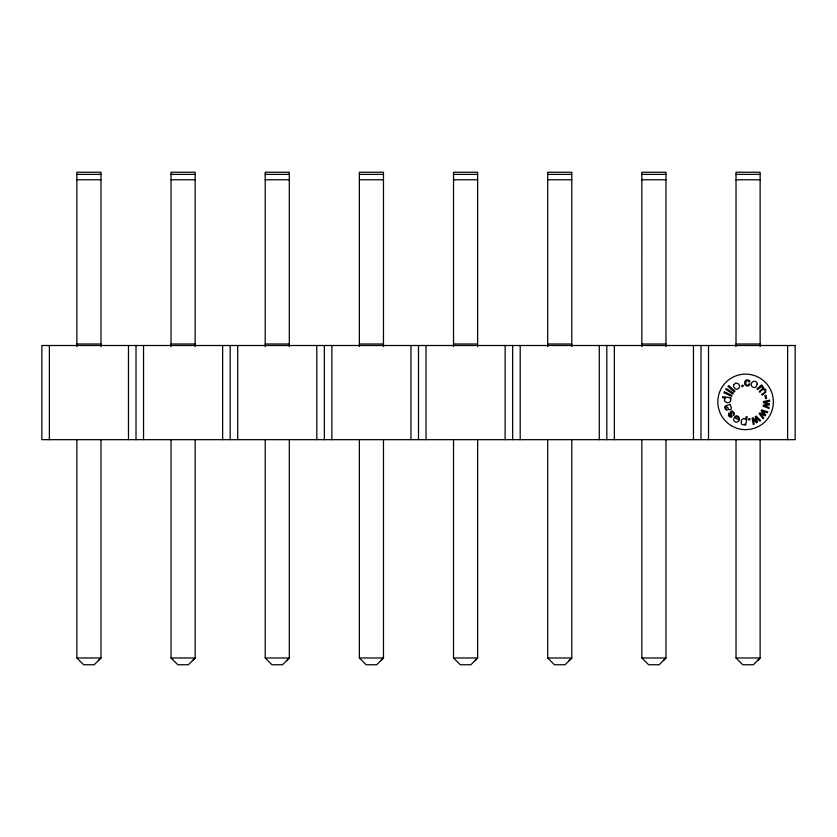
<?xml version="1.0" encoding="UTF-8"?>
<svg xmlns="http://www.w3.org/2000/svg" width="837" height="837" viewBox="0 0 837 837"><rect width="100%" height="100%" fill="white"/><g stroke="black" fill="none" stroke-linecap="round" stroke-linejoin="round"><path stroke-width="1.26" d="M744.93 424.171L744.794 424.945L745.736 424.966L747.169 416.826L746.165 416.648L745.641 419.567L744.449 418.584A2.406 2.406 0 0 0 743.518 418.51L741.279 420.383L741.32 423.574A2.312 2.312 0 0 0 742.325 424.547L743.58 424.809A1.768 1.768 0 0 0 744.292 424.631L744.909 424.286M98.379 660.592L100.984 657.976L100.984 439.666M192.52 660.592L195.147 657.976L195.147 439.666M286.704 660.592L289.309 657.976L289.309 439.666M380.866 660.592L383.472 657.976L383.472 439.666M475.029 660.592L477.634 657.976L477.634 439.666M569.191 660.592L571.797 657.976L571.797 439.666M663.333 660.592L665.959 657.976L665.959 439.666M757.516 660.592L760.122 657.976L760.122 439.666M761.524 386.15L762.183 385.606L761.586 384.905L756.93 388.807L757.6 389.592L761.314 386.82A1.255 1.255 0 0 1 761.743 386.809A1.486 1.486 0 0 1 762.329 387.039L762.831 388.389L759.253 391.57L759.912 392.365C763.553 386.202 768.607 391.998 761.565 394.332L762.225 395.116L765.771 392.093L765.782 389.686A2.082 2.082 0 0 0 764.369 388.923L762.821 386.391A2.218 2.218 0 0 0 762.047 386.15L761.628 386.066M764.683 402.199L769.569 401.216L769.642 400.149L763.459 401.582L763.375 402.66L767.791 404.24M731.371 416.899L731.705 416.648A1.517 1.517 0 0 0 732.061 416.125C729.916 411.249 733.725 411.333 733.777 415.372L734.342 413.039L732.344 410.998A1.8 1.8 0 0 0 731.538 410.977L730.188 412.411L730.994 415.916L729.445 415.445L728.765 413.059L728.452 415.434A4.112 4.112 0 0 0 728.943 416.188L729.1 416.366A2.95 2.95 0 0 0 729.592 416.774L729.759 416.878A1.674 1.674 0 0 0 730.816 417.077A1.517 1.517 0 0 0 731.402 416.878M762.528 411.103L767.226 412.777L767.843 411.909L761.796 409.942L761.178 410.831L764.15 414.451M767.958 404.208L763.208 405.087L763.135 406.154L769.067 408.466L769.13 407.473L764.558 405.757L769.318 404.878L769.391 403.821L764.788 402.241M76.878 174.389L100.984 174.389M171.03 174.389L195.136 174.389M265.203 174.389L289.309 174.389M359.366 174.389L383.472 174.389M453.528 174.389L477.634 174.389M547.691 174.389L571.797 174.389M641.843 174.389L665.949 174.389M736.016 174.389L760.122 174.389M76.878 179.777L100.984 179.777M171.03 179.777L195.136 179.777M265.203 179.777L289.309 179.777M359.366 179.777L383.472 179.777M453.528 179.777L477.634 179.777M547.691 179.777L571.797 179.777M641.843 179.777L665.949 179.777M736.016 179.777L760.122 179.777M76.878 343.997L100.984 343.997M171.03 343.997L195.136 343.997M265.203 343.997L289.309 343.997M359.366 343.997L383.472 343.997M453.528 343.997L477.634 343.997M547.691 343.997L571.797 343.997M641.843 343.997L665.949 343.997M736.016 343.997L760.122 343.997M76.878 657.976L100.984 657.976L94.215 664.756L83.669 664.756L76.878 657.976L76.878 439.666M171.03 657.976L195.136 657.976L188.367 664.756L177.821 664.756L171.03 657.976L171.03 439.666M265.203 657.976L289.309 657.976L282.54 664.756L271.994 664.756L265.203 657.976L265.203 439.666M359.366 657.976L383.472 657.976L376.702 664.756L366.156 664.756L359.366 657.976L359.366 439.666M453.528 657.976L477.634 657.976L470.865 664.756L460.319 664.756L453.528 657.976L453.528 439.666M547.691 657.976L571.797 657.976L565.027 664.756L554.481 664.756L547.691 657.976L547.691 439.666M641.843 657.976L665.949 657.976L659.179 664.756L648.633 664.756L641.843 657.976L641.843 439.666M736.016 657.976L760.122 657.976L753.352 664.756L742.806 664.756L736.016 657.976L736.016 439.666M764.307 414.514L759.787 412.819L759.169 413.698L763.062 418.73L763.637 417.914L760.592 414.085L765.123 415.78L765.729 414.911L762.601 411.197M756.334 421.314L753.07 417.747L752.128 418.249L753.31 424.505L754.189 424.045L753.216 419.253L756.491 422.821L757.422 422.319L756.386 417.83M756.292 417.475L759.724 421.095L760.666 420.592L756.167 416.104L755.225 416.606L756.219 421.189M787.617 345.503L787.617 439.666M760.122 346.581L760.122 172.244L736.016 172.244L736.016 346.581M708.52 345.503L708.52 439.666M700.987 345.503L700.987 439.666M693.454 345.503L693.454 439.666M665.959 346.581L665.949 172.244L641.843 172.244L641.853 346.581M614.358 345.503L614.358 439.666M606.825 345.503L606.825 439.666M599.292 345.503L599.292 439.666M571.797 346.581L571.797 172.244L547.691 172.244L547.691 346.581M520.195 345.503L520.195 439.666M512.662 345.503L512.662 439.666M505.129 345.503L505.129 439.666M477.634 346.581L477.634 172.244L453.528 172.244L453.528 346.581M426.033 345.503L426.033 439.666M418.5 345.503L418.5 439.666M410.967 345.503L410.967 439.666M383.472 346.581L383.472 172.244L359.366 172.244L359.366 346.581M331.87 345.503L331.87 439.666M324.337 345.503L324.337 439.666M316.804 345.503L316.804 439.666M289.309 346.581L289.309 172.244L265.203 172.244L265.203 346.581M237.708 345.503L237.708 439.666M230.175 345.503L230.175 439.666M222.642 345.503L222.642 439.666M195.147 346.581L195.136 172.244L171.03 172.244L171.03 346.581M143.545 345.503L143.545 439.666M136.012 345.503L136.012 439.666M128.479 345.503L128.479 439.666M100.984 346.581L100.984 172.244L76.878 172.244L76.878 346.581M49.383 345.503L49.383 439.666M724.873 407.023C723.9 410.015 729.613 411.406 726.286 409C724.696 405.861 728.117 406.091 728.316 409.063A2.48 2.48 0 0 0 728.734 409.502A1.643 1.643 0 0 0 729.058 409.722A1.789 1.789 0 0 0 729.655 409.889C733.63 409.23 729.498 405.098 730.136 404.135A2.26 2.26 0 0 1 729.414 404.553L725.71 405.704L724.873 407.023M730.764 399.919C730.921 403.015 726.338 403.455 724.821 401.321A2.406 2.406 0 0 1 724.423 399.981L724.968 398.485A1.998 1.998 0 0 1 725.501 398.067L722.53 397.648L722.666 396.633L730.973 397.805L730.847 398.747L730.084 398.642L730.764 399.919M744.731 382.446C743.507 385.972 749.366 387.772 749.952 384.026L748.948 383.859L748.393 384.978A1.392 1.392 0 0 1 747.661 385.302C744.92 385.595 745.129 380.228 747.828 380.699A1.266 1.266 0 0 1 748.613 381.18L748.927 381.944L749.931 381.829L749.178 380.375L747.19 379.831A2.909 2.909 0 0 0 746.112 380.134A2.218 2.218 0 0 0 745.275 380.866L744.731 382.446M738.6 418.49L738.234 419.714L734.384 417.318L733.651 419.933A2.511 2.511 0 0 0 734.436 421.346L735.441 421.974A2.584 2.584 0 0 0 737.094 422.068C741.844 420.948 738.747 413.405 734.917 416.523L735.744 417.203L736.539 416.774A1.444 1.444 0 0 1 737.282 416.774L738.6 418.49M757.223 384.026L756.177 386.589A2.49 2.49 0 0 1 755.277 387.269L754.566 387.458A2.94 2.94 0 0 1 753.436 387.385L752.065 386.631A2.563 2.563 0 0 1 751.302 385.177C750.287 380.971 757.171 379.527 757.223 384.026M733.536 384.926L733.693 386.84L735.451 388.923A2.563 2.563 0 0 0 737.073 389.163L738.485 388.494A2.94 2.94 0 0 0 739.207 387.625L739.479 386.935A2.49 2.49 0 0 0 739.458 385.805L739.322 385.386A5.608 5.608 0 0 0 738.443 383.89L735.869 382.907L733.536 384.926M724.403 391.862L723.963 392.794L725.041 393.296L725.48 392.365L724.403 391.862M726.495 392.835L726.066 393.767L731.569 396.34L732.009 395.409L726.495 392.835M726.349 388.546L725.784 389.414L732.825 393.976L733.379 393.118L726.349 388.546M728.65 385.679L727.981 386.453L734.311 391.957L734.991 391.182L728.65 385.679M742.827 385.282L741.697 385.585L742 386.725L743.13 386.422L742.827 385.282M765.824 395.346L764.83 395.619L765.646 398.674L766.64 398.402L765.824 395.346M749.753 418.73L748.592 418.887L748.759 420.048L749.921 419.892L749.753 418.73M795.15 345.503L41.85 345.503L41.85 439.666L795.15 439.666L795.15 345.503M731.161 425.594A27.757 27.757 0 0 0 773.357 402.524A27.757 27.757 0 0 0 732.281 377.529A27.757 27.757 0 0 0 731.161 425.594"/></g></svg>
